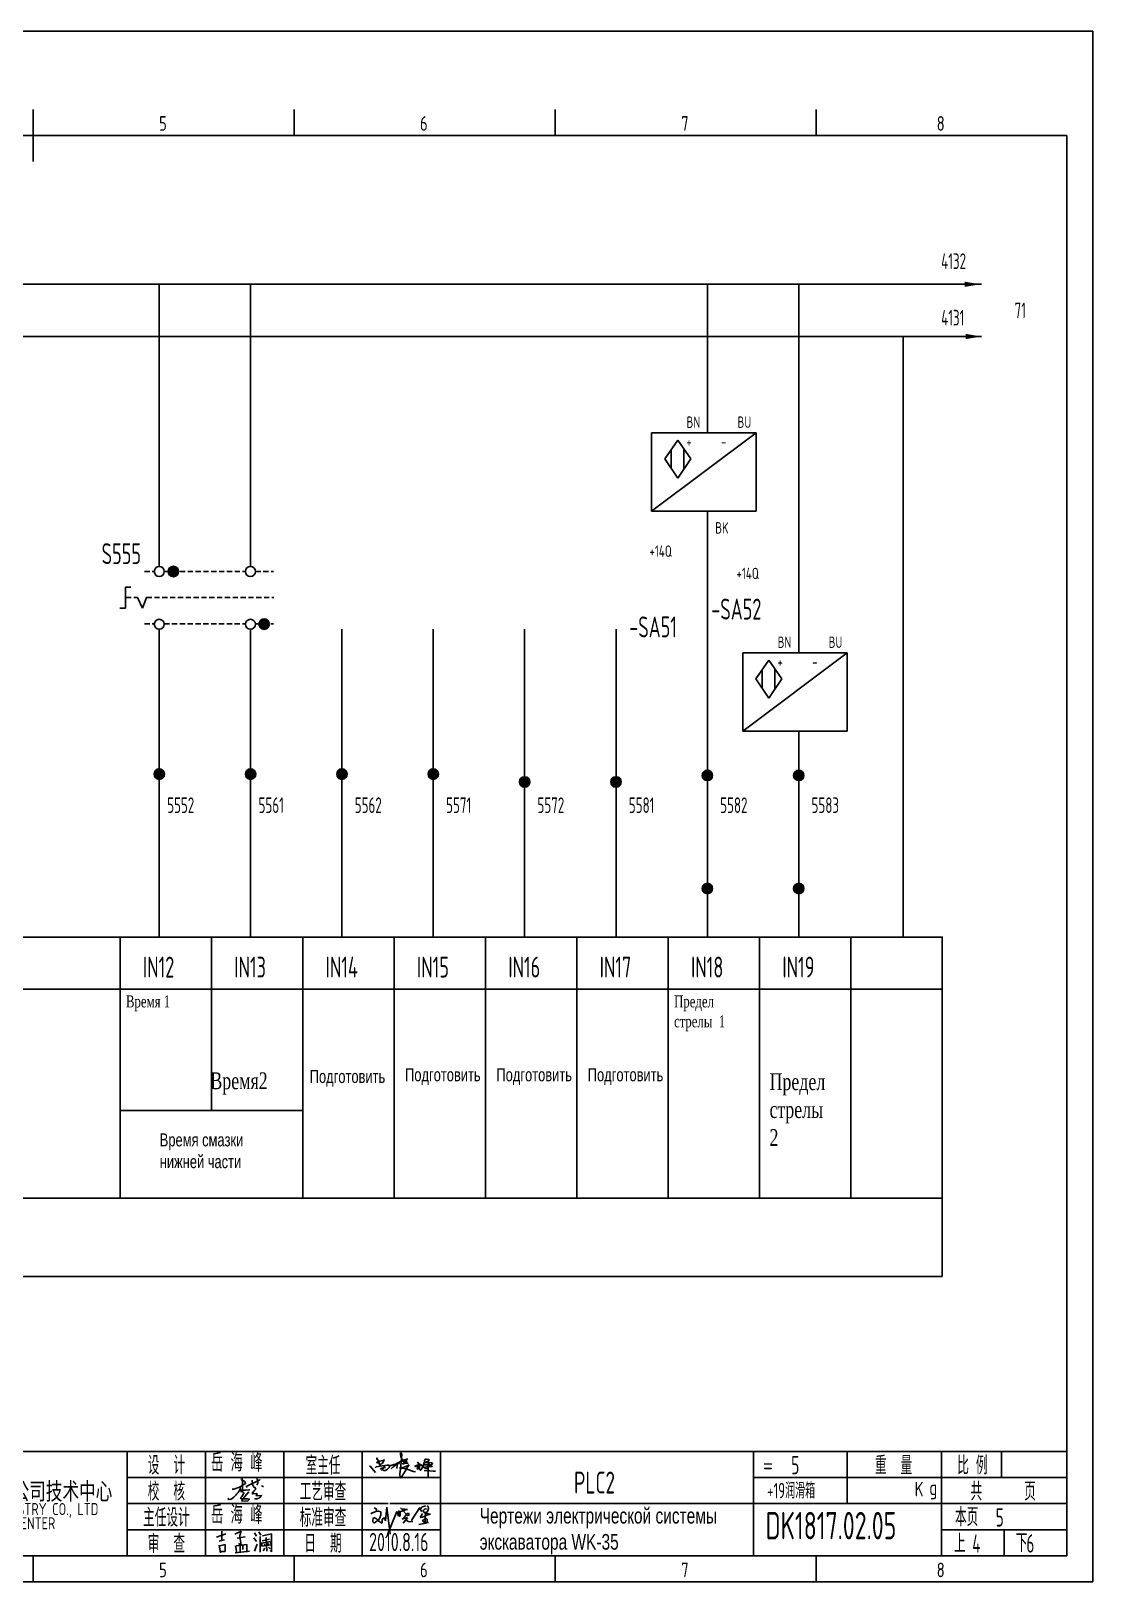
# Model space of a CAD drawing. Extents: x -2005 to 7010, y -1792 to 2924.
# Drawn here: x 3351.5 to 3555, y 436.6 to 733.6 of the extents above; entities that cross this region are included whole.
import ezdxf
from ezdxf.enums import TextEntityAlignment as Align

# ---------------------------------------------------------------- set-up
doc = ezdxf.new("R2010")
doc.units = 0
doc.header["$LTSCALE"] = 2
doc.linetypes.add('DASHED2', pattern=[0.375, 0.25, -0.125])
doc.linetypes.add('HIDDEN', pattern=[0.375, 0.25, -0.125])
doc.layers.get('0').update_dxf_attribs({"linetype": 'CONTINUOUS'})
for name, color, linetype in [('01', 7, 'CONTINUOUS'), ('11', 3, 'CONTINUOUS'), ('CONTINUOUS', 7, 'CONTINUOUS')]:
    doc.layers.add(name, color=color, linetype=linetype)
doc.styles.add('ROMAN', font='ROMANC.shx', dxfattribs={"width": 0.7, "height": 0.7})
doc.styles.add('ROMANS', font='romans', dxfattribs={"width": 0.67, "bigfont": 'hzlib'})
doc.styles.get("Standard").update_dxf_attribs({"font": 'isocp.shx', "width": 0.707, "bigfont": 'dfst.shx'})

# ---------------------------------------------------------------- blocks, each defined once
blk = doc.blocks.new('A$C5BE500A0')
for p, q in [((15.3, 41.2), (22.2, 26.1)), ((15.3, 40.1), (15.3, 41.2)), ((15.4, 37.7), (15.3, 40.1)), ((15.4, 32.4), (21, 34.6)), ((15.5, 31.8), (15.4, 32.4)), ((21, 34.6), (24.5, 35.1)), ((24.5, 35.1), (28.2, 35.6)), ((29.4, 34), (26.8, 30.7)), ((28.2, 35.6), (30.2, 36.8)), ((30.2, 38), (29.4, 34)), ((30.2, 36.8), (30.2, 38)), ((59.1, 30.4), (64.7, 33.7)), ((64.4, 48.9), (64.5, 51.6)), ((65.3, 44.3), (64.4, 48.9)), ((64.5, 51.6), (65.9, 52.2)), ((67.1, 48.5), (64.5, 17.9)), ((64.7, 33.7), (72, 37.3)), ((67.5, 39.5), (65.3, 44.3)), ((65.9, 52.2), (66.5, 51.5)), ((66.5, 51.5), (67.1, 48.5)), ((70.3, 36.3), (67.5, 39.5)), ((69.9, 34.1), (69.7, 33.3)), ((69.7, 33.3), (71.9, 33.6)), ((74.6, 36.5), (69.9, 34.1)), ((73.8, 32.8), (70.3, 36.3)), ((71.9, 33.6), (75.3, 34.2)), ((72, 37.3), (77.8, 39)), ((77.7, 30.8), (73.8, 32.8)), ((79.7, 39.2), (74.6, 36.5)), ((76.7, 32.6), (74.8, 31.8)), ((75.3, 34.2), (77, 34.5)), ((77.7, 33.5), (76.7, 32.6)), ((77, 34.5), (78, 34.1)), ((78, 34.1), (77.7, 33.5)), ((77.8, 39), (79.7, 39.2)), ((117.4, 32.7), (112.9, 30.9)), ((113.3, 30.9), (114.4, 35)), ((114.4, 35), (115.4, 38.4)), ((115.4, 38.4), (118.1, 38.8)), ((122.1, 34.8), (117.4, 32.7)), ((118.1, 38.8), (123.3, 38.3)), ((124.7, 36.8), (122.1, 34.8)), ((123.3, 38.3), (124.7, 36.8)), ((0, 24.1), (1.5, 23.9)), ((1.5, 23.9), (12.6, 10.8)), ((11.6, 21), (13.8, 22.8)), ((13.8, 22.8), (17.9, 23.5)), ((19.1, 30.1), (15.5, 31.8)), ((17.9, 23.5), (26, 24.9)), ((22.2, 26.1), (19.1, 30.1)), ((22.6, 18.1), (23.6, 19.3)), ((23.7, 17.3), (22.6, 18.1)), ((23.3, 27.9), (23.1, 27.8)), ((25.3, 29.5), (23.3, 27.9)), ((23.6, 19.3), (25.8, 19.9)), ((26.1, 16.2), (24.9, 15)), ((26.8, 30.7), (25.3, 29.5)), ((25.8, 19.9), (29.2, 20.8)), ((26, 24.9), (36.8, 26.1)), ((28.4, 20), (26.1, 16.2)), ((29.4, 15.2), (28.2, 15.7)), ((29.5, 22.1), (28.4, 20)), ((29.2, 20.8), (33, 21.4)), ((32.4, 15.1), (29.4, 15.2)), ((30.2, 22.7), (29.5, 22.1)), ((31.6, 22.6), (30.2, 22.7)), ((32.8, 22.1), (31.6, 22.6)), ((35, 16.2), (32.4, 15.1)), ((33, 21.4), (32.8, 22.1)), ((37.6, 17.7), (35, 16.2)), ((36.8, 26.1), (40.9, 26)), ((39.7, 20.3), (37.6, 17.7)), ((40.8, 21.6), (39.7, 20.3)), ((40.2, 22.8), (44.3, 25.4)), ((41.7, 24.4), (40.8, 21.6)), ((40.9, 26), (41.7, 24.4)), ((44.3, 25.4), (50.6, 27.7)), ((44.7, 18.7), (49.1, 22.6)), ((49.1, 22.6), (54.4, 27.2)), ((50.6, 27.7), (56.2, 29.3)), ((54.4, 27.2), (59.1, 30.4)), ((56.8, 20.6), (55.9, 19.6)), ((56.2, 29.3), (60.8, 29.6)), ((56.7, 31.7), (57.4, 29.6)), ((57.6, 25), (56.8, 20.6)), ((57.4, 29.6), (57.6, 25)), ((60.8, 29.6), (62.2, 29.2)), ((66.6, 21), (62.5, 20.6)), ((62.5, 20.6), (75.7, 18.4)), ((64.5, 17.9), (63.3, 8.5)), ((63.3, 8.5), (63.5, 0.1)), ((63.5, 0.1), (64.3, 0)), ((64.3, 0), (67.5, 2.5)), ((69.8, 21.4), (66.6, 21)), ((67.5, 2.5), (73.8, 13.7)), ((68.3, 28.6), (72.6, 29.4)), ((69.3, 29), (68.3, 28.6)), ((72, 30.5), (69.3, 29)), ((76.7, 24.1), (69.8, 21.4)), ((74.8, 31.8), (72, 30.5)), ((72.6, 29.4), (78.2, 30.4)), ((73.8, 13.7), (77.7, 20)), ((75.7, 18.4), (81.9, 16.6)), ((79.9, 25.4), (76.7, 24.1)), ((80.1, 30.5), (77.7, 30.8)), ((77.7, 20), (81.2, 25.6)), ((78.2, 30.4), (80.1, 30.5)), ((82.1, 26.9), (79.9, 25.4)), ((81.2, 25.6), (82.1, 26.9)), ((81.9, 16.6), (87.3, 14.8)), ((87.3, 14.8), (91.3, 12.9)), ((91.3, 12.9), (94.8, 12.6)), ((94.5, 25.2), (94.9, 23.9)), ((94.8, 12.6), (95.8, 12.8)), ((94.9, 23.9), (95.3, 23)), ((95.3, 23), (95.8, 22.8)), ((95.8, 22.8), (97, 23.3)), ((97, 23.3), (97.8, 25.3)), ((98.5, 23.8), (97.4, 25.9)), ((97.8, 25.3), (100.8, 27)), ((101.1, 23.3), (98.5, 23.8)), ((99, 31.4), (100.1, 32)), ((100.7, 21.1), (99.2, 17.4)), ((99.2, 17.4), (101.9, 20.9)), ((100.1, 32), (101.1, 31.6)), ((102.1, 27.7), (100.7, 21.1)), ((100.8, 27), (103.5, 26.5)), ((101.1, 31.6), (102.1, 30.6)), ((103.3, 23.7), (101.1, 23.3)), ((101.9, 20.9), (103.1, 21.8)), ((102.1, 30.6), (102.1, 27.7)), ((103.1, 21.8), (103.7, 20.1)), ((104.7, 23.9), (103.3, 23.7)), ((103.5, 26.5), (104.5, 25.2)), ((103.7, 20.1), (103.9, 18.5)), ((103.9, 18.5), (105, 16.1)), ((104.2, 28.7), (108.3, 26.3)), ((104.5, 25.2), (104.7, 23.9)), ((105, 16.1), (106.4, 15.7)), ((106.4, 15.7), (107.7, 17.3)), ((107.7, 17.3), (110.9, 22.6)), ((108.3, 26.3), (115.7, 20.2)), ((110.9, 22.6), (113.3, 30.9)), ((111.7, 21.6), (125.7, 23.5)), ((115.4, 22.1), (111.7, 21.6)), ((112.9, 30.9), (112.3, 30.9)), ((112.9, 26.9), (127.4, 26.5)), ((124.7, 26.6), (112.9, 26.9)), ((113.4, 15.2), (124.8, 14.7)), ((122.5, 23.3), (115.4, 22.1)), ((115.7, 20.2), (118.5, 18.9)), ((116.7, 30.8), (120.9, 31.8)), ((118.5, 18.9), (120.8, 19.6)), ((120.8, 19.6), (121.1, 20.7)), ((120.9, 31.8), (124.1, 32)), ((121.7, 31.5), (122.2, 1.9)), ((123, 28.1), (121.7, 31.5)), ((126.4, 24.6), (122.5, 23.3)), ((128.2, 25.5), (123, 28.1)), ((124.1, 32), (129.1, 31.3)), ((128.1, 26.7), (124.7, 26.6)), ((124.8, 14.7), (132, 14.1)), ((125.7, 23.5), (130.1, 23.8)), ((127.4, 26.5), (126.4, 24.6)), ((130.2, 28.3), (128.1, 26.7)), ((130.5, 24.3), (128.2, 25.5)), ((129.1, 31.3), (130.7, 30.3)), ((130.1, 23.8), (130.5, 24.3)), ((130.7, 30.3), (130.2, 28.3)), ((132, 14.1), (137.3, 13.6))]:
    blk.add_line(p, q)
blk = doc.blocks.new('lf')
for points in [[(409.4, 317.6), (411.9, 317.6), (420.7, 320.5), (429.4, 326.1), (429, 328.4), (426.7, 330.1), (424.2, 331.3), (423.4, 332.6), (424.4, 333.4), (425, 330.7), (425, 327.4), (425, 324.7), (424.8, 321.8), (424.8, 320.3), (424.8, 318.7), (425, 314.7), (425, 313), (424.8, 313)], [(432.1, 320.3), (430.6, 321.6), (450.9, 331.7), (450.9, 332.2)], [(439.5, 330.9), (440, 324.5), (442, 320.7)], [(446.2, 333.8), (448.1, 330.5), (448.1, 326.7), (446.6, 323.8)], [(421.5, 320.1), (421.3, 317.6), (420, 315.1), (418.6, 312.6), (416.7, 310.5), (414.9, 308.5), (411.9, 305.6), (410.1, 304.1), (408, 302.6), (406.1, 302), (403.6, 302.6), (403.6, 303.5), (403.9, 303.5)], [(421.3, 316.2), (424.8, 315.9), (427.1, 316), (429.8, 316), (434.8, 316.8), (436, 316.8)], [(421.9, 314.1), (423.8, 314.1), (425.4, 313.7), (426, 313), (426.9, 312), (427.1, 312), (426.5, 310.5), (426.1, 309.5), (424.2, 306.6), (423.1, 305.4), (422.1, 304.5), (423.2, 303.3), (427.3, 303.1), (429.8, 303.1), (432.3, 302.9), (435.4, 302.7), (433.1, 299.9), (424.6, 299.5), (424, 300.4), (425.6, 303.3), (434.3, 313.5)], [(441.8, 320.7), (443.7, 320.1), (444.9, 317.6), (443.1, 315.5), (439.7, 311.8), (439.8, 310.6), (445.4, 311.2), (447, 310.3), (445.6, 307.4), (453.6, 308), (450.3, 304.7), (447, 303.3), (443.7, 303.1), (442.9, 303.7)], [(453.4, 322.4), (454.9, 322.2), (455.7, 321.8), (456.1, 321.6), (456.3, 321.4)]]:
    blk.add_lwpolyline(points)

msp = doc.modelspace()

# ---------------------------------------------------------------- hatches: boundary and pattern name
at = {"linetype": 'HIDDEN'}
h = msp.add_hatch(color=0, dxfattribs=at)
edge = h.paths.add_edge_path()
edge.add_arc((3378.78, 630.06), 1, 0, 360)
h = msp.add_hatch(color=0, dxfattribs=at)
edge = h.paths.add_edge_path()
edge.add_arc((3396.18, 619.98), 1, 0, 360)
h = msp.add_hatch(color=0, dxfattribs=at)
edge = h.paths.add_edge_path()
edge.add_arc((3376.08, 591.26), 1, 0, 360)
h = msp.add_hatch(color=0, dxfattribs=at)
edge = h.paths.add_edge_path()
edge.add_arc((3393.58, 591.26), 1, 0, 360)
h = msp.add_hatch(color=0, dxfattribs=at)
edge = h.paths.add_edge_path()
edge.add_arc((3411.08, 591.26), 1, 0, 360)
h = msp.add_hatch(color=0, dxfattribs=at)
edge = h.paths.add_edge_path()
edge.add_arc((3428.58, 591.26), 1, 0, 360)
h = msp.add_hatch(color=0, dxfattribs=at)
edge = h.paths.add_edge_path()
edge.add_arc((3481.08, 591.02), 1, 0, 360)
h = msp.add_hatch(color=0, dxfattribs=at)
edge = h.paths.add_edge_path()
edge.add_arc((3498.58, 591.02), 1, 0, 360)
h = msp.add_hatch(color=0, dxfattribs=at)
edge = h.paths.add_edge_path()
edge.add_arc((3446.08, 589.77), 1, 0, 360)
h = msp.add_hatch(color=0, dxfattribs=at)
edge = h.paths.add_edge_path()
edge.add_arc((3463.58, 589.77), 1, 0, 360)
h = msp.add_hatch(color=0, dxfattribs=at)
edge = h.paths.add_edge_path()
edge.add_arc((3481.08, 569.36), 1, 0, 360)
h = msp.add_hatch(color=0, dxfattribs=at)
edge = h.paths.add_edge_path()
edge.add_arc((3498.58, 569.36), 1, 0, 360)

# ---------------------------------------------------------------- linework, layer by layer
for p, q in [((3429.95, 451.56), (3489.95, 451.56)), ((3387.03, 445.14), (3388.85, 445.78)), ((3388.05, 446.31), (3388.05, 444.5)), ((3390.59, 445.74), (3391.76, 446.26)), ((3390.59, 445.74), (3390.59, 445.74)), ((3391.76, 446.26), (3391.5, 445.48)), ((3394.36, 445.96), (3394.72, 445.33)), ((3395.18, 446.18), (3395.54, 445.54)), ((3395.87, 445.39), (3397.57, 445.75)), ((3397.57, 445.75), (3397.6, 445.75)), ((3397.6, 445.75), (3397.6, 442.3)), ((3387.55, 444.36), (3388.59, 444.62)), ((3387.55, 443.58), (3387.81, 442.16)), ((3387.68, 443.45), (3388.72, 443.71)), ((3387.81, 444.62), (3387.81, 444.62)), ((3388.72, 443.71), (3388.72, 442.42)), ((3390.66, 443.45), (3390.92, 442.16)), ((3390.79, 443.45), (3392.87, 443.71)), ((3390.98, 444.96), (3392.54, 445.22)), ((3391.76, 443.67), (3391.24, 443.93)), ((3391.5, 445.48), (3391.5, 445.22)), ((3391.5, 445.22), (3391.76, 443.67)), ((3391.57, 443.45), (3391.57, 442.42)), ((3392.09, 443.58), (3392.09, 442.81)), ((3392.87, 443.71), (3392.87, 442.29)), ((3394.17, 445.02), (3394.72, 444.3)), ((3394.36, 442.48), (3394.87, 443.81)), ((3395.42, 445.24), (3395.42, 442.24)), ((3395.72, 444.09), (3395.75, 443.39)), ((3397.42, 444.3), (3395.75, 443.96)), ((3395.75, 443.39), (3397.54, 443.69)), ((3395.78, 444.45), (3397.21, 444.75)), ((3396.31, 443.05), (3395.97, 442.54)), ((3396.18, 443.78), (3396.36, 443.63)), ((3396.57, 445.09), (3396.66, 442.48)), ((3397, 443.96), (3396.81, 443.63)), ((3396.99, 443.22), (3397.33, 442.88)), ((3397.6, 442.3), (3397.33, 442.6)), ((3397.54, 443.69), (3397.42, 444.3)), ((3388.72, 442.42), (3387.68, 442.42)), ((3390.6, 442.11), (3393.36, 442.47))]:
    msp.add_line(p, q)
at = {"layer": '01', "linetype": 'ByBlock', "ltscale": 2}
for p, q in [((3376.08, 685.06), (3376.08, 631.01)), ((3393.58, 685.06), (3393.58, 631.01)), ((3481.08, 685.06), (3481.08, 656.54)), ((3498.58, 685.06), (3498.58, 614.52)), ((3518.58, 675.06), (3518.58, 560.06)), ((3481.08, 641.51), (3481.08, 560.06)), ((3376.08, 619.02), (3376.08, 560.06)), ((3376.08, 619.02), (3376.08, 618.23)), ((3376.08, 619.02), (3376.08, 618.23)), ((3393.58, 619.02), (3393.58, 560.06)), ((3411.08, 619.02), (3411.08, 560.06)), ((3428.58, 619.02), (3428.58, 560.06)), ((3446.08, 619.03), (3446.08, 560.06)), ((3463.58, 619.03), (3463.58, 560.06)), ((3498.58, 599.49), (3498.58, 560.06)), ((3481.08, 591.11), (3481.08, 560.06)), ((3498.58, 591.11), (3498.58, 560.06)), ((3193.58, 550.06), (3526.08, 550.06)), ((3526.08, 495.06), (3526.08, 510.06)), ((3193.58, 495.06), (3526.08, 495.06))]:
    msp.add_line(p, q, dxfattribs=at)
at = {"layer": '01', "linetype": 'Continuous', "ltscale": 2}
for p, q in [((3371.89, 625.08), (3372.9, 623.06)), ((3372.9, 623.06), (3373.66, 625.08))]:
    msp.add_line(p, q, dxfattribs=at)
at = {"layer": '01', "linetype": 'ByBlock', "ltscale": 2}
msp.add_lwpolyline([(3193.58, 560.06), (3526.08, 560.06), (3526.08, 510.06), (3193.58, 510.06)], close=True, dxfattribs=at)
at = {"layer": '01', "linetype": 'Continuous', "ltscale": 2}
for centre in [(3376.08, 630.06), (3393.56, 630.06), (3376.08, 619.96), (3393.56, 619.96)]:
    msp.add_circle(centre, 0.949, dxfattribs=at)
at = {"layer": 'CONTINUOUS', "color": 3}
for p, q in [((3554.95, 733.56), (3134.95, 733.56)), ((3554.95, 436.56), (3554.95, 733.56)), ((3134.95, 436.56), (3554.95, 436.56))]:
    msp.add_line(p, q, dxfattribs=at)
at = {"layer": 'CONTINUOUS'}
for p, q in [((3351.95, 713.56), (3351.95, 718.56)), ((3154.95, 713.56), (3549.95, 713.56)), ((3351.95, 713.56), (3351.95, 708.56)), ((3549.95, 441.56), (3549.95, 713.56)), ((3178.58, 685.06), (3533.58, 685.06)), ((3178.58, 675.06), (3533.58, 675.06)), ((3470.41, 641.63), (3470.41, 656.63)), ((3490.41, 656.63), (3470.41, 641.63)), ((3470.41, 656.63), (3490.41, 656.63)), ((3490.41, 656.63), (3490.41, 641.63)), ((3472.91, 651.63), (3475.41, 655.22)), ((3477.91, 651.63), (3475.41, 655.22)), ((3476.55, 653.58), (3476.55, 649.61)), ((3475.41, 647.92), (3472.91, 651.63)), ((3474.13, 653.38), (3474.13, 649.82)), ((3475.41, 647.92), (3477.91, 651.63)), ((3490.41, 641.63), (3470.41, 641.63)), ((3378.78, 630.02), (3378.78, 630.02)), ((3369.61, 627.06), (3369.61, 623.06)), ((3369.61, 627.06), (3370.61, 627.06)), ((3369.61, 623.06), (3368.54, 623.06)), ((3393.58, 619.02), (3393.58, 618.06)), ((3396.18, 619.93), (3396.18, 619.93)), ((3487.86, 614.49), (3507.86, 614.49)), ((3507.86, 614.49), (3487.86, 599.49)), ((3487.86, 599.49), (3487.86, 614.49)), ((3490.36, 609.49), (3492.86, 613.07)), ((3495.36, 609.49), (3492.86, 613.07)), ((3507.86, 614.49), (3507.86, 599.49)), ((3492.86, 605.78), (3490.36, 609.49)), ((3491.58, 611.24), (3491.58, 607.68)), ((3492.86, 605.78), (3495.36, 609.49)), ((3494, 611.44), (3494, 607.47)), ((3507.86, 599.49), (3487.86, 599.49)), ((3376.08, 591.22), (3376.08, 591.22)), ((3393.58, 591.22), (3393.58, 591.22)), ((3411.08, 591.22), (3411.08, 591.22)), ((3428.58, 591.22), (3428.58, 591.22)), ((3446.08, 589.72), (3446.08, 589.72)), ((3463.58, 589.72), (3463.58, 589.72)), ((3481.08, 590.98), (3481.08, 590.98)), ((3498.58, 590.98), (3498.58, 590.98)), ((3481.08, 569.31), (3481.08, 569.31)), ((3498.58, 569.31), (3498.58, 569.31)), ((3537.45, 461.56), (3537.45, 456.56)), ((3416.61, 449.58), (3416.87, 449.79)), ((3416.61, 449.58), (3416.87, 449.79)), ((3416.61, 449.58), (3416.87, 449.79)), ((3416.61, 449.58), (3416.87, 449.79)), ((3416.87, 449.79), (3417.23, 449.94)), ((3416.87, 449.79), (3417.23, 449.94)), ((3416.87, 449.79), (3417.23, 449.94)), ((3416.87, 449.79), (3417.23, 449.94)), ((3416.97, 448.36), (3417.07, 448.72)), ((3416.97, 448.36), (3417.07, 448.72)), ((3416.97, 448.36), (3417.07, 448.72)), ((3416.97, 448.36), (3417.07, 448.72)), ((3417.07, 448.72), (3417.12, 448.87)), ((3417.07, 448.72), (3417.12, 448.87)), ((3417.07, 448.72), (3417.12, 448.87)), ((3417.07, 448.72), (3417.12, 448.87)), ((3417.12, 448.87), (3417.33, 448.82)), ((3417.12, 448.87), (3417.33, 448.82)), ((3417.12, 448.87), (3417.33, 448.82)), ((3417.12, 448.87), (3417.33, 448.82)), ((3417.23, 449.94), (3417.58, 450.04)), ((3417.23, 449.94), (3417.58, 450.04)), ((3417.23, 449.94), (3417.58, 450.04)), ((3417.23, 449.94), (3417.58, 450.04)), ((3417.28, 450.75), (3417.63, 450.55)), ((3417.28, 450.75), (3417.63, 450.55)), ((3417.28, 450.75), (3417.63, 450.55)), ((3417.28, 450.75), (3417.63, 450.55)), ((3417.33, 448.82), (3417.69, 448.66)), ((3417.33, 448.82), (3417.69, 448.66)), ((3417.33, 448.82), (3417.69, 448.66)), ((3417.33, 448.82), (3417.69, 448.66)), ((3417.58, 450.04), (3418.09, 450.09)), ((3417.58, 450.04), (3418.09, 450.09)), ((3417.58, 450.04), (3418.09, 450.09)), ((3417.58, 450.04), (3418.09, 450.09)), ((3417.63, 450.55), (3417.69, 450.4)), ((3417.63, 450.55), (3417.69, 450.4)), ((3417.63, 450.55), (3417.69, 450.4)), ((3417.63, 450.55), (3417.69, 450.4)), ((3417.69, 450.4), (3417.69, 450.09)), ((3417.69, 450.4), (3417.69, 450.09)), ((3417.69, 450.4), (3417.69, 450.09)), ((3417.69, 450.4), (3417.69, 450.09)), ((3417.69, 448.66), (3418.04, 448.31)), ((3417.69, 448.66), (3418.04, 448.31)), ((3417.69, 448.66), (3418.04, 448.31)), ((3417.69, 448.66), (3418.04, 448.31)), ((3418.2, 448.61), (3417.89, 448.36)), ((3418.2, 448.61), (3417.89, 448.36)), ((3418.2, 448.61), (3417.89, 448.36)), ((3418.2, 448.61), (3417.89, 448.36)), ((3418.09, 450.09), (3418.5, 449.99)), ((3418.09, 450.09), (3418.5, 449.99)), ((3418.09, 450.09), (3418.5, 449.99)), ((3418.09, 450.09), (3418.5, 449.99)), ((3418.4, 449.02), (3418.2, 448.61)), ((3418.4, 449.02), (3418.2, 448.61)), ((3418.4, 449.02), (3418.2, 448.61)), ((3418.4, 449.02), (3418.2, 448.61)), ((3418.5, 449.38), (3418.4, 449.02)), ((3418.5, 449.38), (3418.4, 449.02)), ((3418.5, 449.38), (3418.4, 449.02)), ((3418.5, 449.38), (3418.4, 449.02)), ((3418.5, 449.99), (3418.5, 449.79)), ((3418.5, 449.99), (3418.5, 449.79)), ((3418.5, 449.99), (3418.5, 449.79)), ((3418.5, 449.99), (3418.5, 449.79)), ((3418.5, 449.79), (3418.5, 449.38)), ((3418.5, 449.79), (3418.5, 449.38)), ((3418.5, 449.79), (3418.5, 449.38)), ((3418.5, 449.79), (3418.5, 449.38)), ((3418.81, 448.46), (3418.96, 448.72)), ((3418.81, 448.46), (3418.96, 448.72)), ((3418.81, 448.46), (3418.96, 448.72)), ((3418.81, 448.46), (3418.96, 448.72)), ((3418.96, 448.72), (3419.17, 448.92)), ((3418.96, 448.72), (3419.17, 448.92)), ((3418.96, 448.72), (3419.17, 448.92)), ((3418.96, 448.72), (3419.17, 448.92)), ((3419.17, 448.92), (3419.22, 448.82)), ((3419.17, 448.92), (3419.22, 448.82)), ((3419.17, 448.92), (3419.22, 448.82)), ((3419.17, 448.92), (3419.22, 448.82)), ((3419.22, 448.82), (3419.37, 448.46)), ((3419.22, 448.82), (3419.37, 448.46)), ((3419.22, 448.82), (3419.37, 448.46)), ((3419.22, 448.82), (3419.37, 448.46)), ((3419.42, 448.26), (3419.68, 450.91)), ((3419.42, 448.26), (3419.68, 450.91)), ((3419.42, 448.26), (3419.68, 450.91)), ((3419.42, 448.26), (3419.68, 450.91)), ((3419.68, 450.91), (3420.29, 445.71)), ((3419.68, 450.91), (3420.29, 445.71)), ((3419.68, 450.91), (3420.29, 445.71)), ((3419.68, 450.91), (3420.29, 445.71)), ((3419.83, 445.65), (3421.62, 450.07)), ((3419.83, 445.65), (3421.62, 450.07)), ((3419.83, 445.65), (3421.62, 450.07)), ((3419.83, 445.65), (3421.62, 450.07)), ((3421.66, 449.99), (3421.77, 449.52)), ((3421.66, 449.99), (3421.77, 449.52)), ((3421.66, 449.99), (3421.77, 449.52)), ((3421.66, 449.99), (3421.77, 449.52)), ((3421.77, 449.99), (3421.92, 450.1)), ((3421.77, 449.99), (3421.92, 450.1)), ((3421.77, 449.99), (3421.92, 450.1)), ((3421.77, 449.99), (3421.92, 450.1)), ((3421.88, 449.19), (3421.77, 449.99)), ((3421.88, 449.19), (3421.77, 449.99)), ((3421.88, 449.19), (3421.77, 449.99)), ((3421.88, 449.19), (3421.77, 449.99)), ((3421.77, 449.52), (3421.88, 449.19)), ((3421.77, 449.52), (3421.88, 449.19)), ((3421.77, 449.52), (3421.88, 449.19)), ((3421.77, 449.52), (3421.88, 449.19)), ((3421.92, 450.1), (3422.07, 450.1)), ((3421.92, 450.1), (3422.07, 450.1)), ((3421.92, 450.1), (3422.07, 450.1)), ((3421.92, 450.1), (3422.07, 450.1)), ((3421.99, 449.41), (3422.03, 449.66)), ((3421.99, 449.41), (3422.03, 449.66)), ((3421.99, 449.41), (3422.03, 449.66)), ((3421.99, 449.41), (3422.03, 449.66)), ((3422.03, 449.15), (3421.99, 449.41)), ((3422.03, 449.15), (3421.99, 449.41)), ((3422.03, 449.15), (3421.99, 449.41)), ((3422.03, 449.15), (3421.99, 449.41)), ((3422.03, 449.66), (3422.1, 449.85)), ((3422.03, 449.66), (3422.1, 449.85)), ((3422.03, 449.66), (3422.1, 449.85)), ((3422.03, 449.66), (3422.1, 449.85)), ((3422.14, 449.08), (3422.03, 449.15)), ((3422.14, 449.08), (3422.03, 449.15)), ((3422.14, 449.08), (3422.03, 449.15)), ((3422.14, 449.08), (3422.03, 449.15)), ((3422.07, 450.1), (3422.21, 449.77)), ((3422.07, 450.1), (3422.21, 449.77)), ((3422.07, 450.1), (3422.21, 449.77)), ((3422.07, 450.1), (3422.21, 449.77)), ((3422.1, 449.85), (3422.36, 450.03)), ((3422.1, 449.85), (3422.36, 450.03)), ((3422.1, 449.85), (3422.36, 450.03)), ((3422.1, 449.85), (3422.36, 450.03)), ((3422.21, 449.41), (3422.14, 449.08)), ((3422.21, 449.41), (3422.14, 449.08)), ((3422.21, 449.41), (3422.14, 449.08)), ((3422.21, 449.41), (3422.14, 449.08)), ((3422.21, 449.77), (3422.21, 449.41)), ((3422.21, 449.77), (3422.21, 449.41)), ((3422.21, 449.77), (3422.21, 449.41)), ((3422.21, 449.77), (3422.21, 449.41)), ((3422.32, 450.76), (3423.46, 449.48)), ((3422.51, 450.54), (3422.32, 450.76)), ((3422.32, 450.76), (3423.46, 449.48)), ((3422.51, 450.54), (3422.32, 450.76)), ((3422.32, 450.76), (3423.46, 449.48)), ((3422.51, 450.54), (3422.32, 450.76)), ((3422.32, 450.76), (3423.46, 449.48)), ((3422.51, 450.54), (3422.32, 450.76)), ((3422.36, 450.03), (3422.76, 450.21)), ((3422.36, 450.03), (3422.76, 450.21)), ((3422.36, 450.03), (3422.76, 450.21)), ((3422.36, 450.03), (3422.76, 450.21)), ((3423.61, 450.47), (3422.51, 450.54)), ((3423.61, 450.47), (3422.51, 450.54)), ((3423.61, 450.47), (3422.51, 450.54)), ((3423.61, 450.47), (3422.51, 450.54)), ((3422.84, 448.82), (3422.62, 448.6)), ((3422.84, 448.82), (3422.62, 448.6)), ((3422.84, 448.82), (3422.62, 448.6)), ((3422.84, 448.82), (3422.62, 448.6)), ((3422.62, 448.6), (3422.73, 448.64)), ((3422.62, 448.6), (3422.73, 448.64)), ((3422.62, 448.6), (3422.73, 448.64)), ((3422.62, 448.6), (3422.73, 448.64)), ((3422.73, 448.64), (3423.43, 448.86)), ((3422.73, 448.64), (3423.43, 448.86)), ((3422.73, 448.64), (3423.43, 448.86)), ((3422.73, 448.64), (3423.43, 448.86)), ((3422.76, 450.21), (3423.28, 450.36)), ((3422.76, 450.21), (3423.28, 450.36)), ((3422.76, 450.21), (3423.28, 450.36)), ((3422.76, 450.21), (3423.28, 450.36)), ((3422.8, 447.83), (3423.39, 448.53)), ((3422.8, 447.83), (3423.39, 448.53)), ((3422.8, 447.83), (3423.39, 448.53)), ((3422.8, 447.83), (3423.39, 448.53)), ((3423.13, 449.11), (3422.84, 448.82)), ((3423.13, 449.11), (3422.84, 448.82)), ((3423.13, 449.11), (3422.84, 448.82)), ((3423.13, 449.11), (3422.84, 448.82)), ((3423.57, 449.66), (3423.13, 449.11)), ((3423.57, 449.66), (3423.13, 449.11)), ((3423.57, 449.66), (3423.13, 449.11)), ((3423.57, 449.66), (3423.13, 449.11)), ((3423.61, 448.82), (3423.24, 448.38)), ((3423.61, 448.82), (3423.24, 448.38)), ((3423.61, 448.82), (3423.24, 448.38)), ((3423.61, 448.82), (3423.24, 448.38)), ((3423.28, 450.36), (3423.61, 450.47)), ((3423.28, 450.36), (3423.61, 450.47)), ((3423.28, 450.36), (3423.61, 450.47)), ((3423.28, 450.36), (3423.61, 450.47)), ((3423.39, 448.53), (3423.46, 448.53)), ((3423.39, 448.53), (3423.46, 448.53)), ((3423.39, 448.53), (3423.46, 448.53)), ((3423.39, 448.53), (3423.46, 448.53)), ((3423.43, 448.86), (3423.57, 448.82)), ((3423.43, 448.86), (3423.57, 448.82)), ((3423.43, 448.86), (3423.57, 448.82)), ((3423.43, 448.86), (3423.57, 448.82)), ((3423.46, 449.48), (3423.79, 449.22)), ((3423.46, 449.48), (3423.79, 449.22)), ((3423.46, 449.48), (3423.79, 449.22)), ((3423.46, 449.48), (3423.79, 449.22)), ((3423.46, 448.53), (3423.57, 448.27)), ((3423.46, 448.53), (3423.57, 448.27)), ((3423.46, 448.53), (3423.57, 448.27)), ((3423.46, 448.53), (3423.57, 448.27)), ((3423.83, 449.74), (3423.57, 449.66)), ((3423.83, 449.74), (3423.57, 449.66)), ((3423.83, 449.74), (3423.57, 449.66)), ((3423.83, 449.74), (3423.57, 449.66)), ((3423.57, 448.82), (3423.61, 448.82)), ((3423.57, 448.82), (3423.61, 448.82)), ((3423.57, 448.82), (3423.61, 448.82)), ((3423.57, 448.82), (3423.61, 448.82)), ((3423.79, 449.22), (3423.94, 449.48)), ((3423.79, 449.22), (3423.94, 449.48)), ((3423.79, 449.22), (3423.94, 449.48)), ((3423.79, 449.22), (3423.94, 449.48)), ((3423.94, 449.48), (3423.83, 449.74)), ((3423.94, 449.48), (3423.83, 449.74)), ((3423.94, 449.48), (3423.83, 449.74)), ((3423.94, 449.48), (3423.83, 449.74)), ((3424.48, 448.47), (3425.99, 450.85)), ((3424.48, 448.47), (3425.99, 450.85)), ((3424.48, 448.47), (3425.99, 450.85)), ((3424.48, 448.47), (3425.99, 450.85)), ((3425.98, 450.77), (3426.11, 450.35)), ((3425.98, 450.77), (3426.11, 450.35)), ((3425.98, 450.77), (3426.11, 450.35)), ((3425.98, 450.77), (3426.11, 450.35)), ((3426.07, 450.51), (3426.43, 450.94)), ((3426.07, 450.51), (3426.43, 450.94)), ((3426.07, 450.51), (3426.43, 450.94)), ((3426.07, 450.51), (3426.43, 450.94)), ((3426.27, 449.24), (3426.07, 448.95)), ((3426.27, 449.24), (3426.07, 448.95)), ((3426.27, 449.24), (3426.07, 448.95)), ((3426.27, 449.24), (3426.07, 448.95)), ((3426.07, 448.95), (3426.17, 448.88)), ((3426.07, 448.95), (3426.17, 448.88)), ((3426.07, 448.95), (3426.17, 448.88)), ((3426.07, 448.95), (3426.17, 448.88)), ((3426.11, 450.35), (3426.34, 450.09)), ((3426.11, 450.35), (3426.34, 450.09)), ((3426.11, 450.35), (3426.34, 450.09)), ((3426.11, 450.35), (3426.34, 450.09)), ((3426.17, 448.88), (3426.53, 448.95)), ((3426.17, 448.88), (3426.53, 448.95)), ((3426.17, 448.88), (3426.53, 448.95)), ((3426.17, 448.88), (3426.53, 448.95)), ((3426.43, 449.57), (3426.27, 449.24)), ((3426.43, 449.57), (3426.27, 449.24)), ((3426.43, 449.57), (3426.27, 449.24)), ((3426.43, 449.57), (3426.27, 449.24)), ((3426.34, 450.09), (3426.47, 450.06)), ((3426.34, 450.09), (3426.47, 450.06)), ((3426.34, 450.09), (3426.47, 450.06)), ((3426.34, 450.09), (3426.47, 450.06)), ((3426.43, 450.94), (3426.73, 451.04)), ((3426.43, 450.94), (3426.73, 451.04)), ((3426.43, 450.94), (3426.73, 451.04)), ((3426.43, 450.94), (3426.73, 451.04)), ((3426.53, 449.7), (3426.43, 449.57)), ((3426.53, 449.7), (3426.43, 449.57)), ((3426.53, 449.7), (3426.43, 449.57)), ((3426.53, 449.7), (3426.43, 449.57)), ((3426.5, 448.2), (3426.73, 448.49)), ((3426.5, 448.2), (3426.73, 448.49)), ((3426.5, 448.2), (3426.73, 448.49)), ((3426.5, 448.2), (3426.73, 448.49)), ((3426.53, 448.95), (3427.05, 449.21)), ((3426.53, 448.95), (3427.05, 449.21)), ((3426.53, 448.95), (3427.05, 449.21)), ((3426.53, 448.95), (3427.05, 449.21)), ((3426.66, 450.09), (3426.73, 450.32)), ((3426.66, 450.09), (3426.73, 450.32)), ((3426.66, 450.09), (3426.73, 450.32)), ((3426.66, 450.09), (3426.73, 450.32)), ((3426.86, 449.86), (3426.66, 450.09)), ((3426.86, 449.86), (3426.66, 450.09)), ((3426.86, 449.86), (3426.66, 450.09)), ((3426.86, 449.86), (3426.66, 450.09)), ((3426.73, 451.04), (3427.12, 451.13)), ((3426.73, 451.04), (3427.12, 451.13)), ((3426.73, 451.04), (3427.12, 451.13)), ((3426.73, 451.04), (3427.12, 451.13)), ((3426.73, 450.32), (3426.92, 450.48)), ((3426.73, 450.32), (3426.92, 450.48)), ((3426.73, 450.32), (3426.92, 450.48)), ((3426.73, 450.32), (3426.92, 450.48)), ((3426.73, 448.49), (3427.22, 448.69)), ((3426.73, 448.49), (3427.22, 448.69)), ((3426.73, 448.49), (3427.22, 448.69)), ((3426.73, 448.49), (3427.22, 448.69)), ((3427.28, 449.89), (3426.86, 449.86)), ((3427.28, 449.89), (3426.86, 449.86)), ((3427.28, 449.89), (3426.86, 449.86)), ((3427.28, 449.89), (3426.86, 449.86)), ((3426.92, 450.48), (3427.18, 450.55)), ((3426.92, 450.48), (3427.18, 450.55)), ((3426.92, 450.48), (3427.18, 450.55)), ((3426.92, 450.48), (3427.18, 450.55)), ((3427.05, 449.76), (3427.09, 449.4)), ((3428.03, 449.57), (3427.05, 449.76)), ((3427.05, 449.76), (3427.09, 449.4)), ((3428.03, 449.57), (3427.05, 449.76)), ((3427.05, 449.76), (3427.09, 449.4)), ((3428.03, 449.57), (3427.05, 449.76)), ((3427.05, 449.76), (3427.09, 449.4)), ((3428.03, 449.57), (3427.05, 449.76)), ((3427.05, 449.21), (3427.51, 449.4)), ((3427.09, 449.4), (3427.05, 448.92)), ((3427.05, 449.21), (3427.51, 449.4)), ((3427.09, 449.4), (3427.05, 448.92)), ((3427.05, 449.21), (3427.51, 449.4)), ((3427.09, 449.4), (3427.05, 448.92)), ((3427.05, 449.21), (3427.51, 449.4)), ((3427.09, 449.4), (3427.05, 448.92)), ((3427.05, 448.92), (3427.05, 448.43)), ((3427.05, 448.92), (3427.05, 448.43)), ((3427.05, 448.92), (3427.05, 448.43)), ((3427.05, 448.92), (3427.05, 448.43)), ((3427.18, 450.55), (3427.28, 450.58)), ((3427.18, 450.55), (3427.28, 450.58)), ((3427.18, 450.55), (3427.28, 450.58)), ((3427.18, 450.55), (3427.28, 450.58)), ((3427.22, 448.69), (3427.41, 448.56)), ((3427.22, 448.69), (3427.41, 448.56)), ((3427.22, 448.69), (3427.41, 448.56)), ((3427.22, 448.69), (3427.41, 448.56)), ((3427.54, 450.16), (3427.28, 449.89)), ((3427.54, 450.16), (3427.28, 449.89)), ((3427.54, 450.16), (3427.28, 449.89)), ((3427.54, 450.16), (3427.28, 449.89)), ((3427.38, 451.13), (3427.61, 451)), ((3427.38, 451.13), (3427.61, 451)), ((3427.38, 451.13), (3427.61, 451)), ((3427.38, 451.13), (3427.61, 451)), ((3427.41, 448.56), (3427.38, 448.07)), ((3427.41, 448.56), (3427.38, 448.07)), ((3427.41, 448.56), (3427.38, 448.07)), ((3427.41, 448.56), (3427.38, 448.07)), ((3427.51, 449.4), (3428.03, 449.57)), ((3427.51, 449.4), (3428.03, 449.57)), ((3427.51, 449.4), (3428.03, 449.57)), ((3427.51, 449.4), (3428.03, 449.57)), ((3427.64, 450.61), (3427.54, 450.16)), ((3427.64, 450.61), (3427.54, 450.16)), ((3427.64, 450.61), (3427.54, 450.16)), ((3427.64, 450.61), (3427.54, 450.16)), ((3427.61, 451), (3427.64, 450.61)), ((3427.61, 451), (3427.64, 450.61)), ((3427.61, 451), (3427.64, 450.61)), ((3427.61, 451), (3427.64, 450.61)), ((3416.97, 448.05), (3416.97, 448.36)), ((3416.97, 448.05), (3416.97, 448.36)), ((3416.97, 448.05), (3416.97, 448.36)), ((3416.97, 448.05), (3416.97, 448.36)), ((3417.23, 447.8), (3416.97, 448.05)), ((3417.23, 447.8), (3416.97, 448.05)), ((3417.23, 447.8), (3416.97, 448.05)), ((3417.23, 447.8), (3416.97, 448.05)), ((3417.89, 448.36), (3417.23, 447.8)), ((3417.89, 448.36), (3417.23, 447.8)), ((3417.89, 448.36), (3417.23, 447.8)), ((3417.89, 448.36), (3417.23, 447.8)), ((3418.04, 448.31), (3418.35, 448.05)), ((3418.04, 448.31), (3418.35, 448.05)), ((3418.04, 448.31), (3418.35, 448.05)), ((3418.04, 448.31), (3418.35, 448.05)), ((3418.35, 448.05), (3418.5, 447.95)), ((3418.35, 448.05), (3418.5, 447.95)), ((3418.35, 448.05), (3418.5, 447.95)), ((3418.35, 448.05), (3418.5, 447.95)), ((3418.5, 447.95), (3418.81, 447.85)), ((3418.5, 447.95), (3418.81, 447.85)), ((3418.5, 447.95), (3418.81, 447.85)), ((3418.5, 447.95), (3418.81, 447.85)), ((3418.81, 447.85), (3418.81, 448.46)), ((3418.81, 447.85), (3418.81, 448.46)), ((3418.81, 447.85), (3418.81, 448.46)), ((3418.81, 447.85), (3418.81, 448.46)), ((3419.37, 448.46), (3419.37, 448.36)), ((3419.37, 448.46), (3419.37, 448.36)), ((3419.37, 448.46), (3419.37, 448.36)), ((3419.37, 448.46), (3419.37, 448.36)), ((3419.37, 448.36), (3419.42, 448.26)), ((3419.37, 448.36), (3419.42, 448.26)), ((3419.37, 448.36), (3419.42, 448.26)), ((3419.37, 448.36), (3419.42, 448.26)), ((3423.24, 448.38), (3422.8, 447.83)), ((3423.24, 448.38), (3422.8, 447.83)), ((3423.24, 448.38), (3422.8, 447.83)), ((3423.24, 448.38), (3422.8, 447.83)), ((3423.57, 448.27), (3423.76, 448.12)), ((3423.57, 448.27), (3423.76, 448.12)), ((3423.57, 448.27), (3423.76, 448.12)), ((3423.57, 448.27), (3423.76, 448.12)), ((3423.76, 448.12), (3424.53, 448.05)), ((3423.76, 448.12), (3424.53, 448.05)), ((3423.76, 448.12), (3424.53, 448.05)), ((3423.76, 448.12), (3424.53, 448.05)), ((3424.54, 448.06), (3424.48, 448.47)), ((3424.54, 448.06), (3424.48, 448.47)), ((3424.54, 448.06), (3424.48, 448.47)), ((3424.54, 448.06), (3424.48, 448.47)), ((3425.81, 447.55), (3427.67, 447.94)), ((3425.81, 447.55), (3427.67, 447.94)), ((3425.81, 447.55), (3427.67, 447.94)), ((3425.81, 447.55), (3427.67, 447.94)), ((3427.15, 447.84), (3425.81, 447.55)), ((3427.15, 447.84), (3425.81, 447.55)), ((3427.15, 447.84), (3425.81, 447.55)), ((3427.15, 447.84), (3425.81, 447.55)), ((3427.02, 447.97), (3426.5, 448.2)), ((3427.02, 447.97), (3426.5, 448.2)), ((3427.02, 447.97), (3426.5, 448.2)), ((3427.02, 447.97), (3426.5, 448.2)), ((3427.05, 448.43), (3427.02, 447.97)), ((3427.05, 448.43), (3427.02, 447.97)), ((3427.05, 448.43), (3427.02, 447.97)), ((3427.05, 448.43), (3427.02, 447.97)), ((3427.38, 448.07), (3427.15, 447.84)), ((3427.38, 448.07), (3427.15, 447.84)), ((3427.38, 448.07), (3427.15, 447.84)), ((3427.38, 448.07), (3427.15, 447.84)), ((3537.95, 441.56), (3537.95, 446.56)), ((3154.95, 441.56), (3549.95, 441.56)), ((3351.95, 436.56), (3351.95, 441.56)), ((3369.95, 441.56), (3429.95, 441.56))]:
    msp.add_line(p, q, dxfattribs=at)
at = {"layer": 'CONTINUOUS', "linetype": 'Continuous'}
for p, q in [((3401.95, 713.56), (3401.95, 718.56)), ((3451.95, 713.56), (3451.95, 718.56)), ((3501.95, 713.56), (3501.95, 718.56)), ((3154.95, 461.56), (3549.95, 461.56)), ((3369.95, 441.56), (3369.95, 461.56)), ((3384.95, 461.56), (3384.95, 441.56)), ((3399.95, 461.56), (3399.95, 441.56)), ((3414.95, 461.56), (3414.95, 441.56)), ((3429.95, 461.56), (3429.95, 441.56)), ((3489.95, 441.56), (3489.95, 461.56)), ((3507.85, 461.56), (3507.85, 451.56)), ((3525.95, 461.56), (3525.95, 441.56)), ((3369.95, 456.56), (3419.95, 456.56)), ((3419.95, 456.56), (3429.95, 456.56)), ((3419.95, 456.56), (3429.95, 456.56)), ((3489.95, 456.56), (3549.95, 456.56)), ((3369.95, 451.56), (3419.95, 451.56)), ((3420.28, 451.56), (3429.95, 451.56)), ((3489.95, 451.56), (3549.95, 451.56)), ((3369.95, 446.56), (3419.95, 446.56)), ((3419.95, 446.56), (3429.95, 446.56)), ((3525.95, 446.56), (3549.95, 446.56)), ((3401.95, 436.56), (3401.95, 441.56)), ((3451.95, 436.56), (3451.95, 441.56)), ((3501.95, 436.56), (3501.95, 441.56))]:
    msp.add_line(p, q, dxfattribs=at)
at = {"layer": 'CONTINUOUS', "linetype": 'HIDDEN', "ltscale": 2}
for p, q in [((3373.25, 630.06), (3375.13, 630.06)), ((3377.03, 630.06), (3392.62, 630.06)), ((3394.51, 630.06), (3397.96, 630.06)), ((3369.69, 625.06), (3371.9, 625.06)), ((3373.65, 625.06), (3398.06, 625.06)), ((3373.25, 620.06), (3375.13, 620.06)), ((3377.02, 620.06), (3392.62, 620.06)), ((3394.51, 620.06), (3397.96, 620.06))]:
    msp.add_line(p, q, dxfattribs=at)
at = {"layer": 'CONTINUOUS', "color": 0}
for p, q in [((3368.58, 560.06), (3368.58, 510.06)), ((3386.08, 560.06), (3386.08, 526.84)), ((3403.58, 560.06), (3403.58, 510.06)), ((3421.08, 560.06), (3421.08, 510.06)), ((3438.58, 560.06), (3438.58, 510.06)), ((3456.08, 560.06), (3456.08, 510.06)), ((3473.58, 560.06), (3473.58, 510.06)), ((3491.08, 560.06), (3491.08, 550.06)), ((3508.58, 560.06), (3508.58, 510.06)), ((3508.58, 560.06), (3508.58, 510.06)), ((3526.08, 560.06), (3526.08, 510.06)), ((3491.08, 550.06), (3491.08, 510.06)), ((3368.58, 526.84), (3403.58, 526.84))]:
    msp.add_line(p, q, dxfattribs=at)
at = {"layer": 'CONTINUOUS'}
for centre in [(3378.78, 630.06), (3396.18, 619.98), (3376.08, 591.26), (3393.58, 591.26), (3411.08, 591.26), (3428.58, 591.26), (3481.08, 591.02), (3498.58, 591.02), (3446.08, 589.77), (3463.58, 589.77), (3481.08, 569.36), (3498.58, 569.36)]:
    msp.add_circle(centre, 1, dxfattribs=at)
for points in [[(3530.39, 685.56), (3530.39, 684.56), (3533.39, 685.06)], [(3530.58, 675.56), (3530.58, 674.56), (3533.58, 675.06)]]:
    msp.add_solid(points, dxfattribs=at)

# ---------------------------------------------------------------- block references
for name, p, xscale, yscale, zscale in [('A$C5BE500A0', (3416.36, 456.51), 0.092160000001968, 0.09215999999923952, 0.09216000000000003), ('lf', (3337.63, 413.68), 0.1280000000006112, 0.1279999999999291, 0.128)]:
    msp.add_blockref(name, p, dxfattribs=dict(xscale=xscale, yscale=yscale, zscale=zscale))

# ---------------------------------------------------------------- texts
at = {"width": 0.707}
msp.add_text('PLC2', height=4.2, dxfattribs=at).set_placement((3455.53, 453.5))
at = {"linetype": 'ByBlock', "ltscale": 2, "width": 0.67}
msp.add_text('+19润滑箱', height=3, dxfattribs=at).set_placement((3492.52, 452.55))
at = {"char_height": 3.5, "attachment_point": 1}
for s, insert, width in [('岳 海 峰', (3385.98, 461.19), 12.9495), ('岳 海 峰', (3385.98, 451.19), 12.9495), ('2010.8.16', (3416.28, 445.96), 12.1142)]:
    msp.add_mtext(s, dxfattribs=dict(at, insert=insert, width=width))
at = {"layer": '01', "linetype": 'DASHED2', "ltscale": 2, "attachment_point": 1}
for s, insert, char_height, width in [('{\\fTimes New Roman|b0|i0|c204|p18;\\H0.9167x;Время\\fTimes New Roman|b0|i0|c238|p18; 1}', (3369.71, 548.88), 2.5, 14.3196), ('{\\fTimes New Roman|b0|i0|c204|p18;\\H0.9167x;Предел стрелы \\fTimes New Roman|b0|i0|c238|p18; 1}', (3474.71, 548.88), 2.5, 14.3196), ('{\\fArial|b0|i0|c204|p34;Подготовить\\H0.9167x; }', (3404.9, 534.61), 2.5, 10.5), ('{\\fArial|b0|i0|c204|p34;Подготовить\\H0.9167x; }', (3423.17, 534.94), 2.5, 10.5), ('{\\fArial|b0|i0|c204|p34;Подготовить\\H0.9167x; }', (3440.67, 534.94), 2.5, 10.5), ('{\\fArial|b0|i0|c204|p34;Подготовить\\H0.9167x; }', (3458.17, 534.94), 2.5, 10.5), ('{\\fTimes New Roman|b0|i0|c204|p18;\\H0.9167x;Время\\fTimes New Roman|b0|i0|c238|p18;\\H1x;2\\fTimes New Roman|b0|i0|c204|p18; }', (3385.87, 534.14), 3.5, 11.7583), ('{\\fTimes New Roman|b0|i0|c204|p18;\\H0.9167x;Предел стрелы \\fTimes New Roman|b0|i0|c238|p18;2\\fTimes New Roman|b0|i0|c204|p18; }', (3492.99, 533.97), 3.5, 11.7583), ('{\\fArial|b0|i0|c204|p34;Время смазки нижней части}', (3376.18, 522.47), 2.5, 20.0597), ('{\\fArial|b0|i0|c204|p34;Чертежи электрической системы экскаватора \\fArial|b0|i0|c0|p34;WK-35}', (3437.47, 450.75), 3, 50.6186)]:
    msp.add_mtext(s, dxfattribs=dict(at, insert=insert, char_height=char_height, width=width))
at = {"layer": '11', "width": 0.707}
msp.add_text('DK1817.02.05', height=5.25, dxfattribs=at).set_placement((3492.23, 444.73))
at = {"layer": 'CONTINUOUS', "linetype": 'Continuous', "style": 'ROMAN', "width": 0.7}
for s, p in [('5', (3376.05, 714.46)), ('6', (3426.03, 714.46)), ('7', (3476.06, 714.46)), ('8', (3525.01, 714.46)), ('K', (3520.79, 452.95)), ('g', (3523.62, 453.22)), ('5', (3376.05, 437.46)), ('6', (3426.03, 437.46)), ('7', (3476.06, 437.46)), ('8', (3525.01, 437.46))]:
    msp.add_text(s, height=2.8, dxfattribs=at).set_placement(p)
at = {"layer": 'CONTINUOUS', "width": 0.67}
for s, height, p in [('4132', 3, (3525.87, 687.99)), ('4131', 3, (3525.87, 677.16)), ('71', 3, (3539.93, 678.56)), ('5552', 3, (3377.61, 583.81)), ('5561', 3, (3395.11, 583.81)), ('5562', 3, (3413.54, 583.81)), ('5571', 3, (3431.04, 583.81)), ('5572', 3, (3448.54, 583.81)), ('5581', 3, (3466.04, 583.81)), ('5582', 3, (3483.54, 583.81)), ('5583', 3, (3501.04, 583.81)), ('5', 3.5, (3497.16, 457.19)), ('5', 3.5, (3536.32, 447.18)), ('4', 3.5, (3531.82, 442.18)), ('6 ', 3.5, (3542.2, 442.18))]:
    msp.add_text(s, height=height, dxfattribs=at).set_placement(p)
at = {"layer": 'CONTINUOUS', "style": 'ROMANS', "width": 0.67}
for s, height, p in [('BN', 2.188, (3477.1, 657.56)), ('BU', 2.188, (3486.86, 657.56)), ('+', 2.19, (3477.04, 653.81)), ('-', 2.19, (3483.69, 653.81)), ('BK', 2.188, (3482.59, 637.32)), ('+14Q', 2.188, (3469.98, 632.86)), ('+14Q', 2.188, (3486.65, 628.59)), ('BN', 2.188, (3494.55, 615.42)), ('BU', 2.188, (3504.32, 615.42)), ('+', 2.19, (3494.49, 611.67)), ('-', 2.19, (3501.14, 611.67))]:
    msp.add_text(s, height=height, dxfattribs=at).set_placement(p)
at = {"layer": 'CONTINUOUS', "color": 0, "width": 0.707}
for s, p in [('S555', (3365.04, 631.47)), ('-SA52', (3481.83, 620.86)), ('-SA51', (3466.11, 617.45)), ('IN12', (3372.95, 552.31)), ('IN13', (3390.45, 552.31)), ('IN14', (3407.95, 552.31)), ('IN15', (3425.45, 552.31)), ('IN16', (3442.95, 552.31)), ('IN17', (3460.45, 552.31)), ('IN18', (3477.95, 552.31)), ('IN19', (3495.45, 552.31))]:
    msp.add_text(s, height=4, dxfattribs=at).set_placement(p)
at = {"layer": 'CONTINUOUS', "width": 0.67}
for s, p in [('设  计', (3377.45, 459.06)), ('室主任', (3407.45, 459.06)), ('重  量', (3516.75, 459.06)), ('比 例', (3531.85, 459.06)), ('校  核', (3377.45, 454.06)), ('工艺审查', (3407.45, 454.06)), ('共      页', (3537.75, 454.06)), ('主任设计', (3377.45, 449.06)), ('标准审查', (3407.45, 449.06)), ('本页', (3530.75, 449.17)), ('审  查', (3377.45, 444.06)), ('日  期', (3407.45, 444.06)), ('上', (3529.45, 444.08)), ('下', (3541.28, 444.08))]:
    msp.add_text(s, height=3.5, dxfattribs=at).set_placement(p, align=Align.MIDDLE)
at = {"layer": 'CONTINUOUS', "linetype": 'Continuous', "style": 'ROMAN'}
msp.add_text('=', height=2.8, dxfattribs=at).set_placement((3491.69, 457.61))
at = {"layer": 'CONTINUOUS', "insert": (3344.81, 451.12), "char_height": 3.3, "width": 50, "attachment_point": 5, "line_spacing_factor": 0.7125}
msp.add_mtext('{\\f宋体|b0|i0|c134|p2;太原重工股份有限公司技术中心\\P\\Fromans.shx;\\H0.6969x;TAIYUAN HEAVY INDUSTRY CO., LTD\\PTECHNOLOGY CENTER}', dxfattribs=at)

doc.saveas('drawing.dxf')
